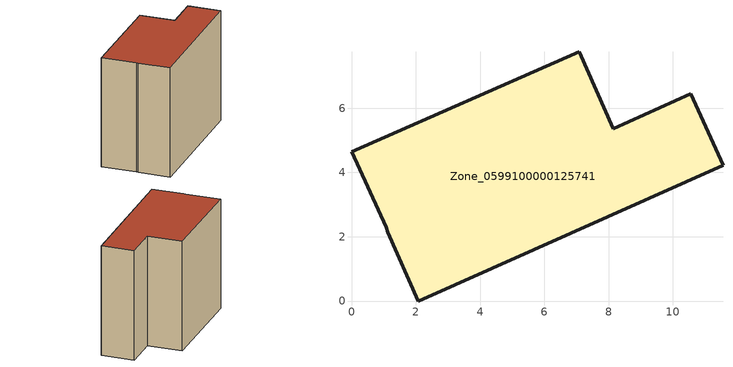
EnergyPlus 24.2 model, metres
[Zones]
Zone_0599100000125741
 floor ground (C_G): 2.08,0 1.12,2.14 1.08,2.3 0,4.65 7.09,7.75 8.15,5.36 10.55,6.45 11.56,4.22 z3.17
 wall outside (C_F): 2.08,0 11.56,4.22 10.55,6.45 8.15,5.36 7.09,7.75 0,4.65 1.08,2.3 1.12,2.14 2.08,0 z3.17:11.5
 roof outside (C_R): 1.12,2.14 2.08,0 11.56,4.22 10.55,6.45 8.15,5.36 7.09,7.75 0,4.65 1.08,2.3 z11.5
[BUILDING]
Pand.0599100000125741: North Axis=0; Terrain=City; Loads Convergence Tolerance Value=0.04; Temperature Convergence Tolerance Value=0.4; Solar Distribution=FullExterior; Maximum Number of Warmup Days=25; Minimum Number of Warmup Days=1
[Site:Location]
Rotterdam.The.Hague.AP_ZH_NLD Design_Conditions: Latitude=51.96; Longitude=4.45; Time Zone=1; Elevation=-4.5
[SITE:GROUNDTEMPERATURE:BUILDINGSURFACE]
18, 18, 18, 18, 18, 18, 18, 18, 18, 18, 18, 18
[MATERIAL] Thermal Absorptance=0.9; Solar Absorptance=0.7; Visible Absorptance=0.7
Name | Roughness | Thickness | Conductivity | Density | Specific Heat
G.TC.1946 | MediumSmooth | 0.15 | 1 | 540 | 1210
F.TC.1946 | Rough | 0.3 | 0.857143 | 1920 | 840
R.TC.1946 | MediumRough | 0.2 | 0.909091 | 1500 | 1000
[CONSTRUCTION]
C_G: G.TC.1946
C_F: F.TC.1946
C_R: R.TC.1946
[ZONE]
Zone_0599100000125741: Type=1; Multiplier=1; Ceiling Height=Autocalculate; Volume=Autocalculate; Floor Area=autocalculate; Part of Total Floor Area=Yes
[ZONEINFILTRATION:DESIGNFLOWRATE]
Infil_Zone_0599100000125741: Zone or ZoneList or Space or SpaceList=Zone_0599100000125741; Schedule=AlwaysOn; Design Flow Rate Calculation Method=Flow/Area; Flow Rate per Floor Area=0.003; Constant Term Coefficient=1; Temperature Term Coefficient=0; Velocity Term Coefficient=0; Velocity Squared Term Coefficient=0
[HVACTEMPLATE:ZONE:IDEALLOADSAIRSYSTEM]
Zone_0599100000125741: Maximum Heating Supply Air Temperature=50; Minimum Cooling Supply Air Temperature=13; Maximum Heating Supply Air Humidity Ratio=0.0156; Minimum Cooling Supply Air Humidity Ratio=0.0077; Heating Limit=NoLimit; Cooling Limit=NoLimit; Dehumidification Control Type=ConstantSensibleHeatRatio; Cooling Sensible Heat Ratio=0.7; Dehumidification Setpoint=60; Humidification Control Type=None; Humidification Setpoint=30; Outdoor Air Method=None; Outdoor Air Flow Rate per Person=0.00944; Outdoor Air Flow Rate per Zone Floor Area=0; Outdoor Air Flow Rate per Zone=0; Demand Controlled Ventilation Type=None; Outdoor Air Economizer Type=NoEconomizer; Heat Recovery Type=None; Sensible Heat Recovery Effectiveness=0.7; Latent Heat Recovery Effectiveness=0.65
[ZONECONTROL:THERMOSTAT]
ThermostatControl_Zone_0599100000125741: Zone or ZoneList=Zone_0599100000125741; Control Type Schedule=DualSetpointControlType; Control 1=Thermostat_Zone_0599100000125741; Temperature Difference Between Cutout And Setpoint=0
[THERMOSTATSETPOINT:DUALSETPOINT]
Thermostat_Zone_0599100000125741: Heating Setpoint Temperature Schedule=HeatingSetpoint_Zone_0599100000125741; Cooling Setpoint Temperature Schedule=CoolingSetpoint_Zone_0599100000125741
[SCHEDULE:COMPACT]
HeatingSetpoint_Zone_0599100000125741: Through: 12/31, For: AllDays, Until: 24:00, 21
CoolingSetpoint_Zone_0599100000125741: Through: 12/31, For: AllDays, Until: 24:00, 24
DualSetpointControlType: Through: 12/31, For: AllDays, Until: 24:00, 4
AlwaysOn: Through: 12/31, For: AllDays, Until: 24:00, 1
